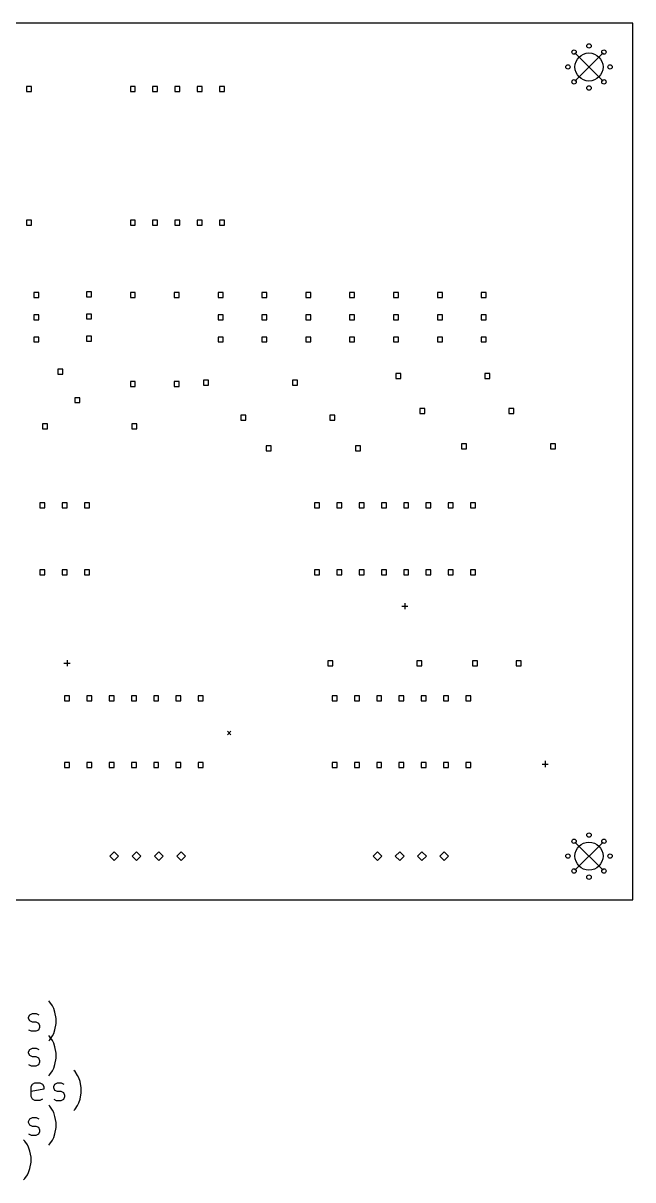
# Model space of a CAD drawing. Extents: x 1.84 to 7.48, y -7.16 to -1.97.
# Drawn here: x 4.74 to 7.48, y -7.16 to -1.97 of the extents above; entities that cross this region are included whole.
import ezdxf

# ---------------------------------------------------------------- set-up
doc = ezdxf.new("R2010")
doc.units = 0
doc.header["$MEASUREMENT"] = 0
doc.layers.add('BLACK', color=7, linetype='CONTINUOUS')

msp = doc.modelspace()

# ---------------------------------------------------------------- linework, layer by layer
at = {"layer": 'BLACK', "linetype": 'CONTINUOUS'}
for p, q in [((7.48031, -1.9685), (1.9685, -1.9685)), ((7.48031, -5.90551), (7.48031, -1.9685)), ((7.22047, -2.10236), (7.34646, -2.22835)), ((7.34646, -2.10236), (7.22047, -2.22835)), ((4.78121, -2.25264), (4.75894, -2.25264)), ((4.75894, -2.25264), (4.75894, -2.27492)), ((4.75894, -2.27492), (4.78121, -2.27492)), ((4.78121, -2.27492), (4.78121, -2.25264)), ((5.24736, -2.25264), (5.22508, -2.25264)), ((5.22508, -2.25264), (5.22508, -2.27492)), ((5.22508, -2.27492), (5.24736, -2.27492)), ((5.24736, -2.27492), (5.24736, -2.25264)), ((5.34736, -2.25264), (5.32508, -2.25264)), ((5.32508, -2.25264), (5.32508, -2.27492)), ((5.32508, -2.27492), (5.34736, -2.27492)), ((5.34736, -2.27492), (5.34736, -2.25264)), ((5.44736, -2.25264), (5.42508, -2.25264)), ((5.42508, -2.25264), (5.42508, -2.27492)), ((5.42508, -2.27492), (5.44736, -2.27492)), ((5.44736, -2.27492), (5.44736, -2.25264)), ((5.54736, -2.25264), (5.52508, -2.25264)), ((5.52508, -2.25264), (5.52508, -2.27492)), ((5.52508, -2.27492), (5.54736, -2.27492)), ((5.54736, -2.27492), (5.54736, -2.25264)), ((5.64736, -2.25264), (5.62508, -2.25264)), ((5.62508, -2.25264), (5.62508, -2.27492)), ((5.62508, -2.27492), (5.64736, -2.27492)), ((5.64736, -2.27492), (5.64736, -2.25264)), ((4.78121, -2.85264), (4.75894, -2.85264)), ((4.75894, -2.85264), (4.75894, -2.87492)), ((4.78121, -2.87492), (4.78121, -2.85264)), ((5.24736, -2.85264), (5.22508, -2.85264)), ((5.22508, -2.85264), (5.22508, -2.87492)), ((5.24736, -2.87492), (5.24736, -2.85264)), ((5.34736, -2.85264), (5.32508, -2.85264)), ((5.32508, -2.85264), (5.32508, -2.87492)), ((5.34736, -2.87492), (5.34736, -2.85264)), ((5.44736, -2.85264), (5.42508, -2.85264)), ((5.42508, -2.85264), (5.42508, -2.87492)), ((5.44736, -2.87492), (5.44736, -2.85264)), ((5.54736, -2.85264), (5.52508, -2.85264)), ((5.52508, -2.85264), (5.52508, -2.87492)), ((5.54736, -2.87492), (5.54736, -2.85264)), ((5.64736, -2.85264), (5.62508, -2.85264)), ((5.62508, -2.85264), (5.62508, -2.87492)), ((5.64736, -2.87492), (5.64736, -2.85264)), ((4.75894, -2.87492), (4.78121, -2.87492)), ((5.22508, -2.87492), (5.24736, -2.87492)), ((5.32508, -2.87492), (5.34736, -2.87492)), ((5.42508, -2.87492), (5.44736, -2.87492)), ((5.52508, -2.87492), (5.54736, -2.87492)), ((5.62508, -2.87492), (5.64736, -2.87492)), ((4.81429, -3.17784), (4.79201, -3.17784)), ((4.79201, -3.17784), (4.79201, -3.20011)), ((4.79201, -3.20011), (4.81429, -3.20011)), ((4.81429, -3.20011), (4.81429, -3.17784)), ((5.05051, -3.17469), (5.02823, -3.17469)), ((5.02823, -3.17469), (5.02823, -3.19696)), ((5.02823, -3.19696), (5.05051, -3.19696)), ((5.05051, -3.19696), (5.05051, -3.17469)), ((5.24736, -3.17784), (5.22508, -3.17784)), ((5.22508, -3.17784), (5.22508, -3.20011)), ((5.22508, -3.20011), (5.24736, -3.20011)), ((5.24736, -3.20011), (5.24736, -3.17784)), ((5.44421, -3.17784), (5.42194, -3.17784)), ((5.42194, -3.17784), (5.42194, -3.20011)), ((5.42194, -3.20011), (5.44421, -3.20011)), ((5.44421, -3.20011), (5.44421, -3.17784)), ((5.64106, -3.17784), (5.61879, -3.17784)), ((5.61879, -3.17784), (5.61879, -3.20011)), ((5.61879, -3.20011), (5.64106, -3.20011)), ((5.64106, -3.20011), (5.64106, -3.17784)), ((5.83791, -3.17784), (5.81564, -3.17784)), ((5.81564, -3.17784), (5.81564, -3.20011)), ((5.81564, -3.20011), (5.83791, -3.20011)), ((5.83791, -3.20011), (5.83791, -3.17784)), ((6.03476, -3.17784), (6.01249, -3.17784)), ((6.01249, -3.17784), (6.01249, -3.20011)), ((6.01249, -3.20011), (6.03476, -3.20011)), ((6.03476, -3.20011), (6.03476, -3.17784)), ((6.23161, -3.17784), (6.20934, -3.17784)), ((6.20934, -3.17784), (6.20934, -3.20011)), ((6.20934, -3.20011), (6.23161, -3.20011)), ((6.23161, -3.20011), (6.23161, -3.17784)), ((6.42846, -3.17784), (6.40619, -3.17784)), ((6.40619, -3.17784), (6.40619, -3.20011)), ((6.40619, -3.20011), (6.42846, -3.20011)), ((6.42846, -3.20011), (6.42846, -3.17784)), ((6.62531, -3.17784), (6.60304, -3.17784)), ((6.60304, -3.17784), (6.60304, -3.20011)), ((6.60304, -3.20011), (6.62531, -3.20011)), ((6.62531, -3.20011), (6.62531, -3.17784)), ((6.82216, -3.17784), (6.79989, -3.17784)), ((6.79989, -3.17784), (6.79989, -3.20011)), ((6.79989, -3.20011), (6.82216, -3.20011)), ((6.82216, -3.20011), (6.82216, -3.17784)), ((4.81429, -3.27784), (4.79201, -3.27784)), ((4.79201, -3.27784), (4.79201, -3.30011)), ((4.79201, -3.30011), (4.81429, -3.30011)), ((4.81429, -3.30011), (4.81429, -3.27784)), ((5.05051, -3.27469), (5.02823, -3.27469)), ((5.02823, -3.27469), (5.02823, -3.29696)), ((5.02823, -3.29696), (5.05051, -3.29696)), ((5.05051, -3.29696), (5.05051, -3.27469)), ((5.64106, -3.27784), (5.61879, -3.27784)), ((5.61879, -3.27784), (5.61879, -3.30011)), ((5.61879, -3.30011), (5.64106, -3.30011)), ((5.64106, -3.30011), (5.64106, -3.27784)), ((5.83791, -3.27784), (5.81564, -3.27784)), ((5.81564, -3.27784), (5.81564, -3.30011)), ((5.81564, -3.30011), (5.83791, -3.30011)), ((5.83791, -3.30011), (5.83791, -3.27784)), ((6.03476, -3.27784), (6.01249, -3.27784)), ((6.01249, -3.27784), (6.01249, -3.30011)), ((6.01249, -3.30011), (6.03476, -3.30011)), ((6.03476, -3.30011), (6.03476, -3.27784)), ((6.23161, -3.27784), (6.20934, -3.27784)), ((6.20934, -3.27784), (6.20934, -3.30011)), ((6.20934, -3.30011), (6.23161, -3.30011)), ((6.23161, -3.30011), (6.23161, -3.27784)), ((6.42846, -3.27784), (6.40619, -3.27784)), ((6.40619, -3.27784), (6.40619, -3.30011)), ((6.40619, -3.30011), (6.42846, -3.30011)), ((6.42846, -3.30011), (6.42846, -3.27784)), ((6.62531, -3.27784), (6.60304, -3.27784)), ((6.60304, -3.27784), (6.60304, -3.30011)), ((6.60304, -3.30011), (6.62531, -3.30011)), ((6.62531, -3.30011), (6.62531, -3.27784)), ((6.82216, -3.27784), (6.79989, -3.27784)), ((6.79989, -3.27784), (6.79989, -3.30011)), ((6.79989, -3.30011), (6.82216, -3.30011)), ((6.82216, -3.30011), (6.82216, -3.27784)), ((5.05051, -3.37469), (5.02823, -3.37469)), ((5.02823, -3.37469), (5.02823, -3.39696)), ((5.05051, -3.39696), (5.05051, -3.37469)), ((4.81429, -3.37784), (4.79201, -3.37784)), ((4.79201, -3.37784), (4.79201, -3.40011)), ((4.79201, -3.40011), (4.81429, -3.40011)), ((4.81429, -3.40011), (4.81429, -3.37784)), ((5.02823, -3.39696), (5.05051, -3.39696)), ((5.64106, -3.37784), (5.61879, -3.37784)), ((5.61879, -3.37784), (5.61879, -3.40011)), ((5.61879, -3.40011), (5.64106, -3.40011)), ((5.64106, -3.40011), (5.64106, -3.37784)), ((5.83791, -3.37784), (5.81564, -3.37784)), ((5.81564, -3.37784), (5.81564, -3.40011)), ((5.81564, -3.40011), (5.83791, -3.40011)), ((5.83791, -3.40011), (5.83791, -3.37784)), ((6.03476, -3.37784), (6.01249, -3.37784)), ((6.01249, -3.37784), (6.01249, -3.40011)), ((6.01249, -3.40011), (6.03476, -3.40011)), ((6.03476, -3.40011), (6.03476, -3.37784)), ((6.23161, -3.37784), (6.20934, -3.37784)), ((6.20934, -3.37784), (6.20934, -3.40011)), ((6.20934, -3.40011), (6.23161, -3.40011)), ((6.23161, -3.40011), (6.23161, -3.37784)), ((6.42846, -3.37784), (6.40619, -3.37784)), ((6.40619, -3.37784), (6.40619, -3.40011)), ((6.40619, -3.40011), (6.42846, -3.40011)), ((6.42846, -3.40011), (6.42846, -3.37784)), ((6.62531, -3.37784), (6.60304, -3.37784)), ((6.60304, -3.37784), (6.60304, -3.40011)), ((6.60304, -3.40011), (6.62531, -3.40011)), ((6.62531, -3.40011), (6.62531, -3.37784)), ((6.82216, -3.37784), (6.79989, -3.37784)), ((6.79989, -3.37784), (6.79989, -3.40011)), ((6.79989, -3.40011), (6.82216, -3.40011)), ((6.82216, -3.40011), (6.82216, -3.37784)), ((4.92255, -3.52233), (4.90028, -3.52233)), ((4.90028, -3.52233), (4.90028, -3.5446)), ((4.92255, -3.5446), (4.92255, -3.52233)), ((4.90028, -3.5446), (4.92255, -3.5446)), ((5.24736, -3.57784), (5.22508, -3.57784)), ((5.22508, -3.57784), (5.22508, -3.60011)), ((5.24736, -3.60011), (5.24736, -3.57784)), ((5.44421, -3.57784), (5.42194, -3.57784)), ((5.42194, -3.57784), (5.42194, -3.60011)), ((5.44421, -3.60011), (5.44421, -3.57784)), ((5.5757, -3.57154), (5.55343, -3.57154)), ((5.55343, -3.57154), (5.55343, -3.59381)), ((5.5757, -3.59381), (5.5757, -3.57154)), ((5.9757, -3.57154), (5.95343, -3.57154)), ((5.95343, -3.57154), (5.95343, -3.59381)), ((5.9757, -3.59381), (5.9757, -3.57154)), ((6.4383, -3.54201), (6.41603, -3.54201)), ((6.41603, -3.54201), (6.41603, -3.56429)), ((6.41603, -3.56429), (6.4383, -3.56429)), ((6.4383, -3.56429), (6.4383, -3.54201)), ((6.8383, -3.54201), (6.81603, -3.54201)), ((6.81603, -3.54201), (6.81603, -3.56429)), ((6.81603, -3.56429), (6.8383, -3.56429)), ((6.8383, -3.56429), (6.8383, -3.54201)), ((5.22508, -3.60011), (5.24736, -3.60011)), ((5.42194, -3.60011), (5.44421, -3.60011)), ((5.55343, -3.59381), (5.5757, -3.59381)), ((5.95343, -3.59381), (5.9757, -3.59381)), ((4.99775, -3.65028), (4.97548, -3.65028)), ((4.97548, -3.65028), (4.97548, -3.67255)), ((4.97548, -3.67255), (4.99775, -3.67255)), ((4.99775, -3.67255), (4.99775, -3.65028)), ((5.74303, -3.72902), (5.72075, -3.72902)), ((5.72075, -3.72902), (5.72075, -3.75129)), ((5.74303, -3.75129), (5.74303, -3.72902)), ((6.14303, -3.72902), (6.12075, -3.72902)), ((6.12075, -3.72902), (6.12075, -3.75129)), ((6.14303, -3.75129), (6.14303, -3.72902)), ((6.54657, -3.69949), (6.5243, -3.69949)), ((6.5243, -3.69949), (6.5243, -3.72177)), ((6.5243, -3.72177), (6.54657, -3.72177)), ((6.54657, -3.72177), (6.54657, -3.69949)), ((6.94657, -3.69949), (6.9243, -3.69949)), ((6.9243, -3.69949), (6.9243, -3.72177)), ((6.9243, -3.72177), (6.94657, -3.72177)), ((6.94657, -3.72177), (6.94657, -3.69949)), ((4.85366, -3.76839), (4.83138, -3.76839)), ((4.83138, -3.76839), (4.83138, -3.79066)), ((4.83138, -3.79066), (4.85366, -3.79066)), ((4.85366, -3.79066), (4.85366, -3.76839)), ((5.25366, -3.76839), (5.23138, -3.76839)), ((5.23138, -3.76839), (5.23138, -3.79066)), ((5.23138, -3.79066), (5.25366, -3.79066)), ((5.25366, -3.79066), (5.25366, -3.76839)), ((5.72075, -3.75129), (5.74303, -3.75129)), ((6.12075, -3.75129), (6.14303, -3.75129)), ((5.85759, -3.86682), (5.83532, -3.86682)), ((5.83532, -3.86682), (5.83532, -3.88909)), ((5.83532, -3.88909), (5.85759, -3.88909)), ((5.85759, -3.88909), (5.85759, -3.86682)), ((6.25759, -3.86682), (6.23532, -3.86682)), ((6.23532, -3.86682), (6.23532, -3.88909)), ((6.23532, -3.88909), (6.25759, -3.88909)), ((6.25759, -3.88909), (6.25759, -3.86682)), ((6.73358, -3.85697), (6.71131, -3.85697)), ((6.71131, -3.85697), (6.71131, -3.87925)), ((6.71131, -3.87925), (6.73358, -3.87925)), ((6.73358, -3.87925), (6.73358, -3.85697)), ((7.13358, -3.85697), (7.11131, -3.85697)), ((7.11131, -3.85697), (7.11131, -3.87925)), ((7.11131, -3.87925), (7.13358, -3.87925)), ((7.13358, -3.87925), (7.13358, -3.85697)), ((4.84184, -4.12272), (4.81957, -4.12272)), ((4.81957, -4.12272), (4.81957, -4.14499)), ((4.81957, -4.14499), (4.84184, -4.14499)), ((4.84184, -4.14499), (4.84184, -4.12272)), ((4.94184, -4.12272), (4.91957, -4.12272)), ((4.91957, -4.12272), (4.91957, -4.14499)), ((4.91957, -4.14499), (4.94184, -4.14499)), ((4.94184, -4.14499), (4.94184, -4.12272)), ((5.04184, -4.12272), (5.01957, -4.12272)), ((5.01957, -4.12272), (5.01957, -4.14499)), ((5.01957, -4.14499), (5.04184, -4.14499)), ((5.04184, -4.14499), (5.04184, -4.12272)), ((6.07413, -4.12272), (6.05186, -4.12272)), ((6.05186, -4.12272), (6.05186, -4.14499)), ((6.05186, -4.14499), (6.07413, -4.14499)), ((6.07413, -4.14499), (6.07413, -4.12272)), ((6.17413, -4.12272), (6.15186, -4.12272)), ((6.15186, -4.12272), (6.15186, -4.14499)), ((6.15186, -4.14499), (6.17413, -4.14499)), ((6.17413, -4.14499), (6.17413, -4.12272)), ((6.27413, -4.12272), (6.25186, -4.12272)), ((6.25186, -4.12272), (6.25186, -4.14499)), ((6.25186, -4.14499), (6.27413, -4.14499)), ((6.27413, -4.14499), (6.27413, -4.12272)), ((6.37413, -4.12272), (6.35186, -4.12272)), ((6.35186, -4.12272), (6.35186, -4.14499)), ((6.35186, -4.14499), (6.37413, -4.14499)), ((6.37413, -4.14499), (6.37413, -4.12272)), ((6.47413, -4.12272), (6.45186, -4.12272)), ((6.45186, -4.12272), (6.45186, -4.14499)), ((6.45186, -4.14499), (6.47413, -4.14499)), ((6.47413, -4.14499), (6.47413, -4.12272)), ((6.57413, -4.12272), (6.55186, -4.12272)), ((6.55186, -4.12272), (6.55186, -4.14499)), ((6.55186, -4.14499), (6.57413, -4.14499)), ((6.57413, -4.14499), (6.57413, -4.12272)), ((6.67413, -4.12272), (6.65186, -4.12272)), ((6.65186, -4.12272), (6.65186, -4.14499)), ((6.65186, -4.14499), (6.67413, -4.14499)), ((6.67413, -4.14499), (6.67413, -4.12272)), ((6.77413, -4.12272), (6.75186, -4.12272)), ((6.75186, -4.12272), (6.75186, -4.14499)), ((6.75186, -4.14499), (6.77413, -4.14499)), ((6.77413, -4.14499), (6.77413, -4.12272)), ((4.84184, -4.42272), (4.81957, -4.42272)), ((4.81957, -4.42272), (4.81957, -4.44499)), ((4.81957, -4.44499), (4.84184, -4.44499)), ((4.84184, -4.44499), (4.84184, -4.42272)), ((4.94184, -4.42272), (4.91957, -4.42272)), ((4.91957, -4.42272), (4.91957, -4.44499)), ((4.91957, -4.44499), (4.94184, -4.44499)), ((4.94184, -4.44499), (4.94184, -4.42272)), ((5.04184, -4.42272), (5.01957, -4.42272)), ((5.01957, -4.42272), (5.01957, -4.44499)), ((5.01957, -4.44499), (5.04184, -4.44499)), ((5.04184, -4.44499), (5.04184, -4.42272)), ((6.07413, -4.42272), (6.05186, -4.42272)), ((6.05186, -4.42272), (6.05186, -4.44499)), ((6.05186, -4.44499), (6.07413, -4.44499)), ((6.07413, -4.44499), (6.07413, -4.42272)), ((6.17413, -4.42272), (6.15186, -4.42272)), ((6.15186, -4.42272), (6.15186, -4.44499)), ((6.15186, -4.44499), (6.17413, -4.44499)), ((6.17413, -4.44499), (6.17413, -4.42272)), ((6.27413, -4.42272), (6.25186, -4.42272)), ((6.25186, -4.42272), (6.25186, -4.44499)), ((6.25186, -4.44499), (6.27413, -4.44499)), ((6.27413, -4.44499), (6.27413, -4.42272)), ((6.37413, -4.42272), (6.35186, -4.42272)), ((6.35186, -4.42272), (6.35186, -4.44499)), ((6.35186, -4.44499), (6.37413, -4.44499)), ((6.37413, -4.44499), (6.37413, -4.42272)), ((6.47413, -4.42272), (6.45186, -4.42272)), ((6.45186, -4.42272), (6.45186, -4.44499)), ((6.45186, -4.44499), (6.47413, -4.44499)), ((6.47413, -4.44499), (6.47413, -4.42272)), ((6.57413, -4.42272), (6.55186, -4.42272)), ((6.55186, -4.42272), (6.55186, -4.44499)), ((6.55186, -4.44499), (6.57413, -4.44499)), ((6.57413, -4.44499), (6.57413, -4.42272)), ((6.67413, -4.42272), (6.65186, -4.42272)), ((6.65186, -4.42272), (6.65186, -4.44499)), ((6.65186, -4.44499), (6.67413, -4.44499)), ((6.67413, -4.44499), (6.67413, -4.42272)), ((6.77413, -4.42272), (6.75186, -4.42272)), ((6.75186, -4.42272), (6.75186, -4.44499)), ((6.75186, -4.44499), (6.77413, -4.44499)), ((6.77413, -4.44499), (6.77413, -4.42272)), ((6.44291, -4.58661), (6.47047, -4.58661)), ((6.45669, -4.57283), (6.45669, -4.60039)), ((4.94094, -4.82874), (4.94094, -4.8563)), ((4.92717, -4.84252), (4.95472, -4.84252)), ((6.13318, -4.83138), (6.11091, -4.83138)), ((6.11091, -4.83138), (6.11091, -4.85366)), ((6.11091, -4.85366), (6.13318, -4.85366)), ((6.13318, -4.85366), (6.13318, -4.83138)), ((6.53318, -4.83138), (6.51091, -4.83138)), ((6.51091, -4.83138), (6.51091, -4.85366)), ((6.51091, -4.85366), (6.53318, -4.85366)), ((6.53318, -4.85366), (6.53318, -4.83138)), ((6.78279, -4.83138), (6.76052, -4.83138)), ((6.76052, -4.83138), (6.76052, -4.85366)), ((6.76052, -4.85366), (6.78279, -4.85366)), ((6.78279, -4.85366), (6.78279, -4.83138)), ((6.97964, -4.83138), (6.95737, -4.83138)), ((6.95737, -4.83138), (6.95737, -4.85366)), ((6.95737, -4.85366), (6.97964, -4.85366)), ((6.97964, -4.85366), (6.97964, -4.83138)), ((4.95208, -4.98886), (4.92981, -4.98886)), ((4.92981, -4.98886), (4.92981, -5.01114)), ((4.92981, -5.01114), (4.95208, -5.01114)), ((4.95208, -5.01114), (4.95208, -4.98886)), ((5.05208, -4.98886), (5.02981, -4.98886)), ((5.02981, -4.98886), (5.02981, -5.01114)), ((5.02981, -5.01114), (5.05208, -5.01114)), ((5.05208, -5.01114), (5.05208, -4.98886)), ((5.15208, -4.98886), (5.12981, -4.98886)), ((5.12981, -4.98886), (5.12981, -5.01114)), ((5.12981, -5.01114), (5.15208, -5.01114)), ((5.15208, -5.01114), (5.15208, -4.98886)), ((5.25208, -4.98886), (5.22981, -4.98886)), ((5.22981, -4.98886), (5.22981, -5.01114)), ((5.22981, -5.01114), (5.25208, -5.01114)), ((5.25208, -5.01114), (5.25208, -4.98886)), ((5.35208, -4.98886), (5.32981, -4.98886)), ((5.32981, -4.98886), (5.32981, -5.01114)), ((5.32981, -5.01114), (5.35208, -5.01114)), ((5.35208, -5.01114), (5.35208, -4.98886)), ((5.45208, -4.98886), (5.42981, -4.98886)), ((5.42981, -4.98886), (5.42981, -5.01114)), ((5.42981, -5.01114), (5.45208, -5.01114)), ((5.45208, -5.01114), (5.45208, -4.98886)), ((5.55208, -4.98886), (5.52981, -4.98886)), ((5.52981, -4.98886), (5.52981, -5.01114)), ((5.52981, -5.01114), (5.55208, -5.01114)), ((5.55208, -5.01114), (5.55208, -4.98886)), ((6.15287, -4.98886), (6.1306, -4.98886)), ((6.1306, -4.98886), (6.1306, -5.01114)), ((6.1306, -5.01114), (6.15287, -5.01114)), ((6.15287, -5.01114), (6.15287, -4.98886)), ((6.25287, -4.98886), (6.2306, -4.98886)), ((6.2306, -4.98886), (6.2306, -5.01114)), ((6.2306, -5.01114), (6.25287, -5.01114)), ((6.25287, -5.01114), (6.25287, -4.98886)), ((6.35287, -4.98886), (6.3306, -4.98886)), ((6.3306, -4.98886), (6.3306, -5.01114)), ((6.3306, -5.01114), (6.35287, -5.01114)), ((6.35287, -5.01114), (6.35287, -4.98886)), ((6.45287, -4.98886), (6.4306, -4.98886)), ((6.4306, -4.98886), (6.4306, -5.01114)), ((6.4306, -5.01114), (6.45287, -5.01114)), ((6.45287, -5.01114), (6.45287, -4.98886)), ((6.55287, -4.98886), (6.5306, -4.98886)), ((6.5306, -4.98886), (6.5306, -5.01114)), ((6.5306, -5.01114), (6.55287, -5.01114)), ((6.55287, -5.01114), (6.55287, -4.98886)), ((6.65287, -4.98886), (6.6306, -4.98886)), ((6.6306, -4.98886), (6.6306, -5.01114)), ((6.6306, -5.01114), (6.65287, -5.01114)), ((6.65287, -5.01114), (6.65287, -4.98886)), ((6.75287, -4.98886), (6.7306, -4.98886)), ((6.7306, -4.98886), (6.7306, -5.01114)), ((6.7306, -5.01114), (6.75287, -5.01114)), ((6.75287, -5.01114), (6.75287, -4.98886)), ((5.66063, -5.14764), (5.67638, -5.16339)), ((5.67638, -5.14764), (5.66063, -5.16339)), ((4.95208, -5.28886), (4.92981, -5.28886)), ((4.92981, -5.28886), (4.92981, -5.31114)), ((4.95208, -5.31114), (4.95208, -5.28886)), ((5.05208, -5.28886), (5.02981, -5.28886)), ((5.02981, -5.28886), (5.02981, -5.31114)), ((5.05208, -5.31114), (5.05208, -5.28886)), ((5.15208, -5.28886), (5.12981, -5.28886)), ((5.12981, -5.28886), (5.12981, -5.31114)), ((5.15208, -5.31114), (5.15208, -5.28886)), ((5.25208, -5.28886), (5.22981, -5.28886)), ((5.22981, -5.28886), (5.22981, -5.31114)), ((5.25208, -5.31114), (5.25208, -5.28886)), ((5.35208, -5.28886), (5.32981, -5.28886)), ((5.32981, -5.28886), (5.32981, -5.31114)), ((5.35208, -5.31114), (5.35208, -5.28886)), ((5.45208, -5.28886), (5.42981, -5.28886)), ((5.42981, -5.28886), (5.42981, -5.31114)), ((5.45208, -5.31114), (5.45208, -5.28886)), ((5.55208, -5.28886), (5.52981, -5.28886)), ((5.52981, -5.28886), (5.52981, -5.31114)), ((5.55208, -5.31114), (5.55208, -5.28886)), ((6.15287, -5.28886), (6.1306, -5.28886)), ((6.1306, -5.28886), (6.1306, -5.31114)), ((6.15287, -5.31114), (6.15287, -5.28886)), ((6.25287, -5.28886), (6.2306, -5.28886)), ((6.2306, -5.28886), (6.2306, -5.31114)), ((6.25287, -5.31114), (6.25287, -5.28886)), ((6.35287, -5.28886), (6.3306, -5.28886)), ((6.3306, -5.28886), (6.3306, -5.31114)), ((6.35287, -5.31114), (6.35287, -5.28886)), ((6.45287, -5.28886), (6.4306, -5.28886)), ((6.4306, -5.28886), (6.4306, -5.31114)), ((6.45287, -5.31114), (6.45287, -5.28886)), ((6.55287, -5.28886), (6.5306, -5.28886)), ((6.5306, -5.28886), (6.5306, -5.31114)), ((6.55287, -5.31114), (6.55287, -5.28886)), ((6.65287, -5.28886), (6.6306, -5.28886)), ((6.6306, -5.28886), (6.6306, -5.31114)), ((6.65287, -5.31114), (6.65287, -5.28886)), ((6.75287, -5.28886), (6.7306, -5.28886)), ((6.7306, -5.28886), (6.7306, -5.31114)), ((6.75287, -5.31114), (6.75287, -5.28886)), ((7.07283, -5.29528), (7.10039, -5.29528)), ((7.08661, -5.2815), (7.08661, -5.30906)), ((4.92981, -5.31114), (4.95208, -5.31114)), ((5.02981, -5.31114), (5.05208, -5.31114)), ((5.12981, -5.31114), (5.15208, -5.31114)), ((5.22981, -5.31114), (5.25208, -5.31114)), ((5.32981, -5.31114), (5.35208, -5.31114)), ((5.42981, -5.31114), (5.45208, -5.31114)), ((5.52981, -5.31114), (5.55208, -5.31114)), ((6.1306, -5.31114), (6.15287, -5.31114)), ((6.2306, -5.31114), (6.25287, -5.31114)), ((6.3306, -5.31114), (6.35287, -5.31114)), ((6.4306, -5.31114), (6.45287, -5.31114)), ((6.5306, -5.31114), (6.55287, -5.31114)), ((6.6306, -5.31114), (6.65287, -5.31114)), ((6.7306, -5.31114), (6.75287, -5.31114)), ((7.22047, -5.64567), (7.34646, -5.77165)), ((7.34646, -5.64567), (7.22047, -5.77165)), ((5.15276, -5.68898), (5.13307, -5.70866)), ((5.13307, -5.70866), (5.15276, -5.72835)), ((5.17244, -5.70866), (5.15276, -5.68898)), ((5.15276, -5.72835), (5.17244, -5.70866)), ((5.25276, -5.68898), (5.23307, -5.70866)), ((5.23307, -5.70866), (5.25276, -5.72835)), ((5.27244, -5.70866), (5.25276, -5.68898)), ((5.25276, -5.72835), (5.27244, -5.70866)), ((5.35276, -5.68898), (5.33307, -5.70866)), ((5.33307, -5.70866), (5.35276, -5.72835)), ((5.37244, -5.70866), (5.35276, -5.68898)), ((5.35276, -5.72835), (5.37244, -5.70866)), ((5.45276, -5.68898), (5.43307, -5.70866)), ((5.43307, -5.70866), (5.45276, -5.72835)), ((5.47244, -5.70866), (5.45276, -5.68898)), ((5.45276, -5.72835), (5.47244, -5.70866)), ((6.33386, -5.68898), (6.31417, -5.70866)), ((6.31417, -5.70866), (6.33386, -5.72835)), ((6.35354, -5.70866), (6.33386, -5.68898)), ((6.33386, -5.72835), (6.35354, -5.70866)), ((6.43386, -5.68898), (6.41417, -5.70866)), ((6.41417, -5.70866), (6.43386, -5.72835)), ((6.45354, -5.70866), (6.43386, -5.68898)), ((6.43386, -5.72835), (6.45354, -5.70866)), ((6.53386, -5.68898), (6.51417, -5.70866)), ((6.51417, -5.70866), (6.53386, -5.72835)), ((6.55354, -5.70866), (6.53386, -5.68898)), ((6.53386, -5.72835), (6.55354, -5.70866)), ((6.63386, -5.68898), (6.61417, -5.70866)), ((6.61417, -5.70866), (6.63386, -5.72835)), ((6.65354, -5.70866), (6.63386, -5.68898)), ((6.63386, -5.72835), (6.65354, -5.70866)), ((1.9685, -5.90551), (7.48031, -5.90551)), ((4.86431, -6.36443), (4.85869, -6.3588)), ((4.87556, -6.3813), (4.86431, -6.36443)), ((4.88119, -6.39255), (4.87556, -6.3813)), ((4.7687, -6.43192), (4.77433, -6.42067)), ((4.7687, -6.43754), (4.7687, -6.43192)), ((4.77433, -6.44879), (4.7687, -6.43754)), ((4.77433, -6.42067), (4.78557, -6.41505)), ((4.78557, -6.41505), (4.80245, -6.41505)), ((4.80245, -6.41505), (4.8137, -6.42067)), ((4.88681, -6.40942), (4.88119, -6.39255)), ((4.89244, -6.43754), (4.88681, -6.40942)), ((4.89244, -6.46004), (4.89244, -6.43754)), ((4.7687, -6.48816), (4.77995, -6.49379)), ((4.78557, -6.45442), (4.77433, -6.44879)), ((4.80245, -6.45442), (4.78557, -6.45442)), ((4.8137, -6.46004), (4.80245, -6.45442)), ((4.80245, -6.49379), (4.8137, -6.48816)), ((4.81932, -6.47129), (4.8137, -6.46004)), ((4.8137, -6.48816), (4.81932, -6.47691)), ((4.81932, -6.47691), (4.81932, -6.47129)), ((4.88119, -6.50503), (4.88681, -6.48816)), ((4.88681, -6.48816), (4.89244, -6.46004)), ((4.77995, -6.49379), (4.80245, -6.49379)), ((4.86431, -6.52033), (4.85869, -6.51471)), ((4.85869, -6.53878), (4.86431, -6.53316)), ((4.86431, -6.53316), (4.87556, -6.51628)), ((4.87556, -6.5372), (4.86431, -6.52033)), ((4.87556, -6.51628), (4.88119, -6.50503)), ((4.88119, -6.54845), (4.87556, -6.5372)), ((4.7687, -6.58782), (4.77433, -6.57657)), ((4.7687, -6.59345), (4.7687, -6.58782)), ((4.77433, -6.6047), (4.7687, -6.59345)), ((4.77433, -6.57657), (4.78557, -6.57095)), ((4.78557, -6.57095), (4.80245, -6.57095)), ((4.80245, -6.57095), (4.8137, -6.57657)), ((4.88681, -6.56533), (4.88119, -6.54845)), ((4.89244, -6.59345), (4.88681, -6.56533)), ((4.89244, -6.61594), (4.89244, -6.59345)), ((4.7687, -6.64407), (4.77995, -6.64969)), ((4.78557, -6.61032), (4.77433, -6.6047)), ((4.80245, -6.61032), (4.78557, -6.61032)), ((4.8137, -6.61594), (4.80245, -6.61032)), ((4.80245, -6.64969), (4.8137, -6.64407)), ((4.81932, -6.62719), (4.8137, -6.61594)), ((4.8137, -6.64407), (4.81932, -6.63282)), ((4.81932, -6.63282), (4.81932, -6.62719)), ((4.88119, -6.66094), (4.88681, -6.64407)), ((4.88681, -6.64407), (4.89244, -6.61594)), ((4.77995, -6.64969), (4.80245, -6.64969)), ((4.85869, -6.69469), (4.86431, -6.68906)), ((4.86431, -6.68906), (4.87556, -6.67219)), ((4.87556, -6.67219), (4.88119, -6.66094)), ((4.9768, -6.67624), (4.97118, -6.67061)), ((4.98805, -6.69311), (4.9768, -6.67624)), ((4.99367, -6.70436), (4.98805, -6.69311)), ((4.77995, -6.74373), (4.78557, -6.73248)), ((4.77995, -6.78872), (4.77995, -6.74373)), ((4.78557, -6.73248), (4.79682, -6.72686)), ((4.79682, -6.72686), (4.81932, -6.72686)), ((4.81932, -6.72686), (4.83057, -6.73248)), ((4.83057, -6.73248), (4.83619, -6.74373)), ((4.83619, -6.74373), (4.83619, -6.75498)), ((4.88119, -6.74373), (4.88681, -6.73248)), ((4.88119, -6.74935), (4.88119, -6.74373)), ((4.88681, -6.7606), (4.88119, -6.74935)), ((4.88681, -6.73248), (4.89806, -6.72686)), ((4.89806, -6.72686), (4.91493, -6.72686)), ((4.91493, -6.72686), (4.92618, -6.73248)), ((4.9993, -6.72123), (4.99367, -6.70436)), ((5.00492, -6.74935), (4.9993, -6.72123)), ((5.00492, -6.77185), (5.00492, -6.74935)), ((4.83619, -6.75498), (4.77995, -6.76623)), ((4.78557, -6.79997), (4.77995, -6.78872)), ((4.79682, -6.8056), (4.78557, -6.79997)), ((4.83057, -6.79997), (4.81932, -6.8056)), ((4.88119, -6.79997), (4.89244, -6.8056)), ((4.89806, -6.76623), (4.88681, -6.7606)), ((4.91493, -6.76623), (4.89806, -6.76623)), ((4.92618, -6.77185), (4.91493, -6.76623)), ((4.91493, -6.8056), (4.92618, -6.79997)), ((4.93181, -6.7831), (4.92618, -6.77185)), ((4.92618, -6.79997), (4.93181, -6.78872)), ((4.93181, -6.78872), (4.93181, -6.7831)), ((4.99367, -6.81684), (4.9993, -6.79997)), ((4.9993, -6.79997), (5.00492, -6.77185)), ((4.81932, -6.8056), (4.79682, -6.8056)), ((4.86431, -6.83214), (4.85869, -6.82652)), ((4.87556, -6.84902), (4.86431, -6.83214)), ((4.88119, -6.86026), (4.87556, -6.84902)), ((4.89244, -6.8056), (4.91493, -6.8056)), ((4.97118, -6.85059), (4.9768, -6.84497)), ((4.9768, -6.84497), (4.98805, -6.82809)), ((4.98805, -6.82809), (4.99367, -6.81684)), ((4.7687, -6.89963), (4.77433, -6.88839)), ((4.7687, -6.90526), (4.7687, -6.89963)), ((4.77433, -6.91651), (4.7687, -6.90526)), ((4.77433, -6.88839), (4.78557, -6.88276)), ((4.78557, -6.88276), (4.80245, -6.88276)), ((4.80245, -6.88276), (4.8137, -6.88839)), ((4.88681, -6.87714), (4.88119, -6.86026)), ((4.89244, -6.90526), (4.88681, -6.87714)), ((4.89244, -6.92776), (4.89244, -6.90526)), ((4.7687, -6.95588), (4.77995, -6.9615)), ((4.78557, -6.92213), (4.77433, -6.91651)), ((4.80245, -6.92213), (4.78557, -6.92213)), ((4.8137, -6.92776), (4.80245, -6.92213)), ((4.80245, -6.9615), (4.8137, -6.95588)), ((4.81932, -6.939), (4.8137, -6.92776)), ((4.8137, -6.95588), (4.81932, -6.94463)), ((4.81932, -6.94463), (4.81932, -6.939)), ((4.88119, -6.97275), (4.88681, -6.95588)), ((4.88681, -6.95588), (4.89244, -6.92776)), ((4.75183, -6.98805), (4.7462, -6.98242)), ((4.76308, -7.00492), (4.75183, -6.98805)), ((4.7687, -7.01617), (4.76308, -7.00492)), ((4.77995, -6.9615), (4.80245, -6.9615)), ((4.85869, -7.0065), (4.86431, -7.00087)), ((4.86431, -7.00087), (4.87556, -6.984)), ((4.87556, -6.984), (4.88119, -6.97275)), ((4.77433, -7.03304), (4.7687, -7.01617)), ((4.77995, -7.06116), (4.77433, -7.03304)), ((4.77995, -7.08366), (4.77995, -7.06116)), ((4.7687, -7.12866), (4.77433, -7.11178)), ((4.77433, -7.11178), (4.77995, -7.08366)), ((4.7462, -7.1624), (4.75183, -7.15678)), ((4.75183, -7.15678), (4.76308, -7.1399)), ((4.76308, -7.1399), (4.7687, -7.12866))]:
    msp.add_line(p, q, dxfattribs=at)
at = {"layer": 'BLACK'}
for centre, radius in [((7.28346, -2.07087), 0.00984), ((7.21665, -2.09854), 0.00984), ((7.28346, -2.16535), 0.06299), ((7.35028, -2.09854), 0.00984), ((7.18898, -2.16535), 0.00984), ((7.37795, -2.16535), 0.00984), ((7.21665, -2.23217), 0.00984), ((7.35028, -2.23217), 0.00984), ((7.28346, -2.25984), 0.00984), ((7.28346, -5.61417), 0.00984), ((7.21665, -5.64185), 0.00984), ((7.28346, -5.70866), 0.06299), ((7.35028, -5.64185), 0.00984), ((7.18898, -5.70866), 0.00984), ((7.37795, -5.70866), 0.00984), ((7.21665, -5.77547), 0.00984), ((7.28346, -5.80315), 0.00984), ((7.35028, -5.77547), 0.00984)]:
    msp.add_circle(centre, radius, dxfattribs=at)

doc.saveas('drawing.dxf')
